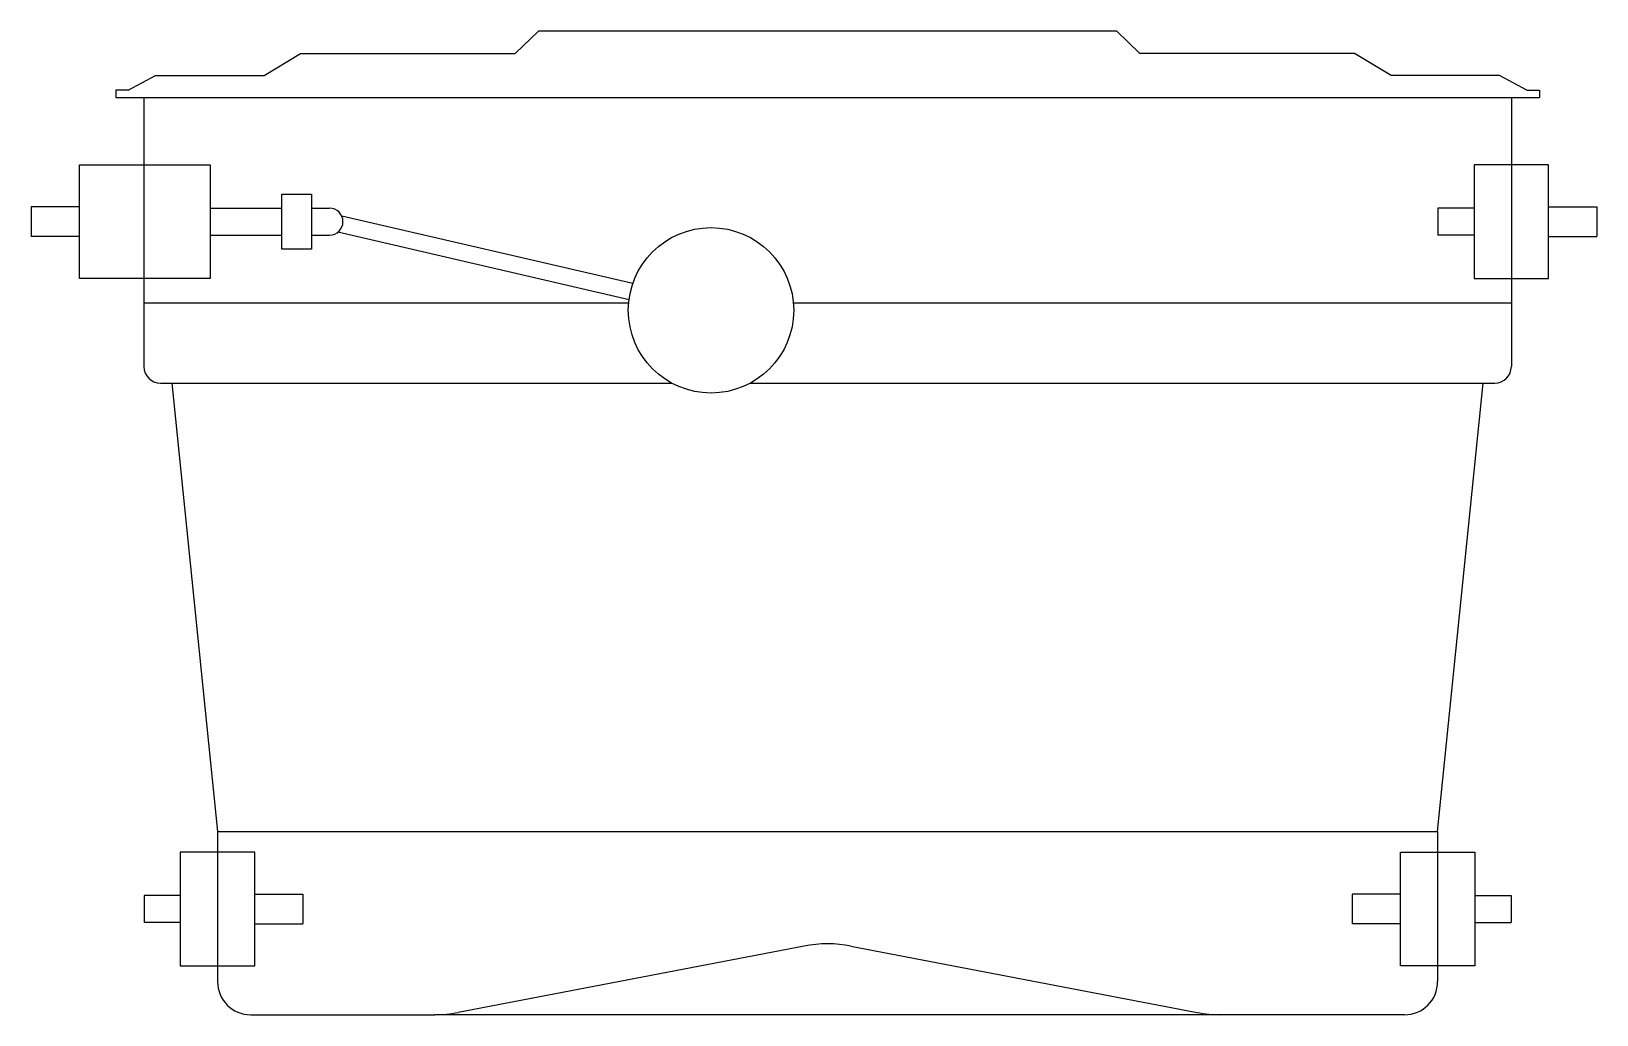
# Model space of a CAD drawing. Header units: millimetres. Extents: x 1.59 to 2.536, y 3.501 to 4.095.
import ezdxf

# ---------------------------------------------------------------- set-up
doc = ezdxf.new("R2010")
doc.units = ezdxf.units.MM
doc.header["$LTSCALE"] = 10

msp = doc.modelspace()

# ---------------------------------------------------------------- linework, layer by layer
for p, q in [((1.88265, 4.08119), (1.89667, 4.09452)), ((2.24598, 4.09452), (1.89667, 4.09452)), ((2.26, 4.08119), (2.24598, 4.09452)), ((1.73099, 4.06786), (1.75301, 4.08119)), ((1.75301, 4.08119), (1.88265, 4.08119)), ((2.38964, 4.08119), (2.26, 4.08119)), ((2.41166, 4.06786), (2.38964, 4.08119)), ((1.64892, 4.05891), (1.6654, 4.06786)), ((1.6654, 4.06786), (1.73099, 4.06786)), ((2.47725, 4.06786), (2.41166, 4.06786)), ((2.49373, 4.05891), (2.47725, 4.06786)), ((1.64133, 4.05891), (1.64133, 4.05452)), ((1.64892, 4.05891), (1.64133, 4.05891)), ((2.49373, 4.05891), (2.50133, 4.05891)), ((2.50133, 4.05891), (2.50133, 4.05452)), ((1.64133, 4.05452), (2.50133, 4.05452)), ((1.65833, 4.05452), (1.65833, 3.89201)), ((2.48433, 4.05452), (2.48433, 3.89201)), ((1.65833, 3.9306), (1.95119, 3.9306)), ((2.05065, 3.9306), (2.48433, 3.9306)), ((1.66833, 3.88201), (1.97725, 3.88201)), ((1.67527, 3.88201), (1.70283, 3.61123)), ((2.02459, 3.88201), (2.47433, 3.88201)), ((2.43983, 3.61123), (2.46738, 3.88201)), ((1.70283, 3.61123), (2.43983, 3.61123)), ((1.70283, 3.61123), (1.70283, 3.52052)), ((2.43983, 3.61123), (2.43983, 3.52052)), ((2.05719, 3.542), (1.84815, 3.50187)), ((2.08547, 3.542), (2.29451, 3.50187)), ((1.72283, 3.50052), (1.83401, 3.50052)), ((2.30864, 3.50052), (1.83401, 3.50052)), ((2.41983, 3.50052), (2.30864, 3.50052))]:
    msp.add_line(p, q)
at = {"color": 1}
for p, q in [((1.65833, 4.01388), (1.65833, 3.9452)), ((1.61938, 3.98848), (1.59036, 3.98848)), ((1.59036, 3.98848), (1.59036, 3.9706)), ((1.6984, 3.98769), (1.74166, 3.98769)), ((1.75968, 3.98769), (1.77045, 3.98769)), ((1.95365, 3.94211), (1.77785, 3.98295)), ((2.46179, 3.98769), (2.44002, 3.98769)), ((2.44002, 3.98769), (2.44002, 3.97139)), ((2.50686, 3.98848), (2.53589, 3.98848)), ((2.53589, 3.98848), (2.53589, 3.9706)), ((1.6984, 3.97139), (1.74166, 3.97139)), ((1.75968, 3.97139), (1.77045, 3.97139)), ((1.95138, 3.93237), (1.77559, 3.97321)), ((2.46179, 3.97139), (2.44002, 3.97139)), ((1.61938, 3.9706), (1.59036, 3.9706)), ((2.50686, 3.9706), (2.53589, 3.9706)), ((1.68029, 3.57254), (1.65852, 3.57254)), ((1.65852, 3.57254), (1.65852, 3.55624)), ((1.72536, 3.57333), (1.75439, 3.57333)), ((1.75439, 3.57333), (1.75439, 3.55545)), ((2.38827, 3.57333), (2.38827, 3.55545)), ((2.41729, 3.57333), (2.38827, 3.57333)), ((2.46236, 3.57254), (2.48414, 3.57254)), ((2.48414, 3.57254), (2.48414, 3.55624)), ((1.68029, 3.55624), (1.65852, 3.55624)), ((1.72536, 3.55545), (1.75439, 3.55545)), ((2.41729, 3.55545), (2.38827, 3.55545)), ((2.46236, 3.55624), (2.48414, 3.55624))]:
    msp.add_line(p, q, dxfattribs=at)
for points in [[(1.61938, 4.01388), (1.6984, 4.01388), (1.6984, 3.9452), (1.61938, 3.9452)], [(2.50686, 4.01388), (2.46179, 4.01388), (2.46179, 3.9452), (2.50686, 3.9452)], [(1.74166, 3.99618), (1.75968, 3.99618), (1.75968, 3.9629), (1.74166, 3.9629)], [(1.72536, 3.59873), (1.68029, 3.59873), (1.68029, 3.53005), (1.72536, 3.53005)], [(2.41729, 3.59873), (2.46236, 3.59873), (2.46236, 3.53005), (2.41729, 3.53005)]]:
    msp.add_lwpolyline(points, close=True, dxfattribs=at)
msp.add_circle((2.00092, 3.92599), 0.04995, dxfattribs=at)
msp.add_arc((1.77045, 3.97954), 0.00815, 270, 90, dxfattribs=at)
for centre, radius, start, end in [((1.66833, 3.89201), 0.01, 180, 270), ((2.47433, 3.89201), 0.01, 270, 0), ((2.07133, 3.46834), 0.075, 79.13347, 100.86653), ((1.72283, 3.52052), 0.02, 180, 270), ((2.41983, 3.52052), 0.02, 270, 0), ((1.83401, 3.57552), 0.075, 270, 280.86653), ((2.30864, 3.57552), 0.075, 259.13347, 270)]:
    msp.add_arc(centre, radius, start, end)

doc.saveas('drawing.dxf')
